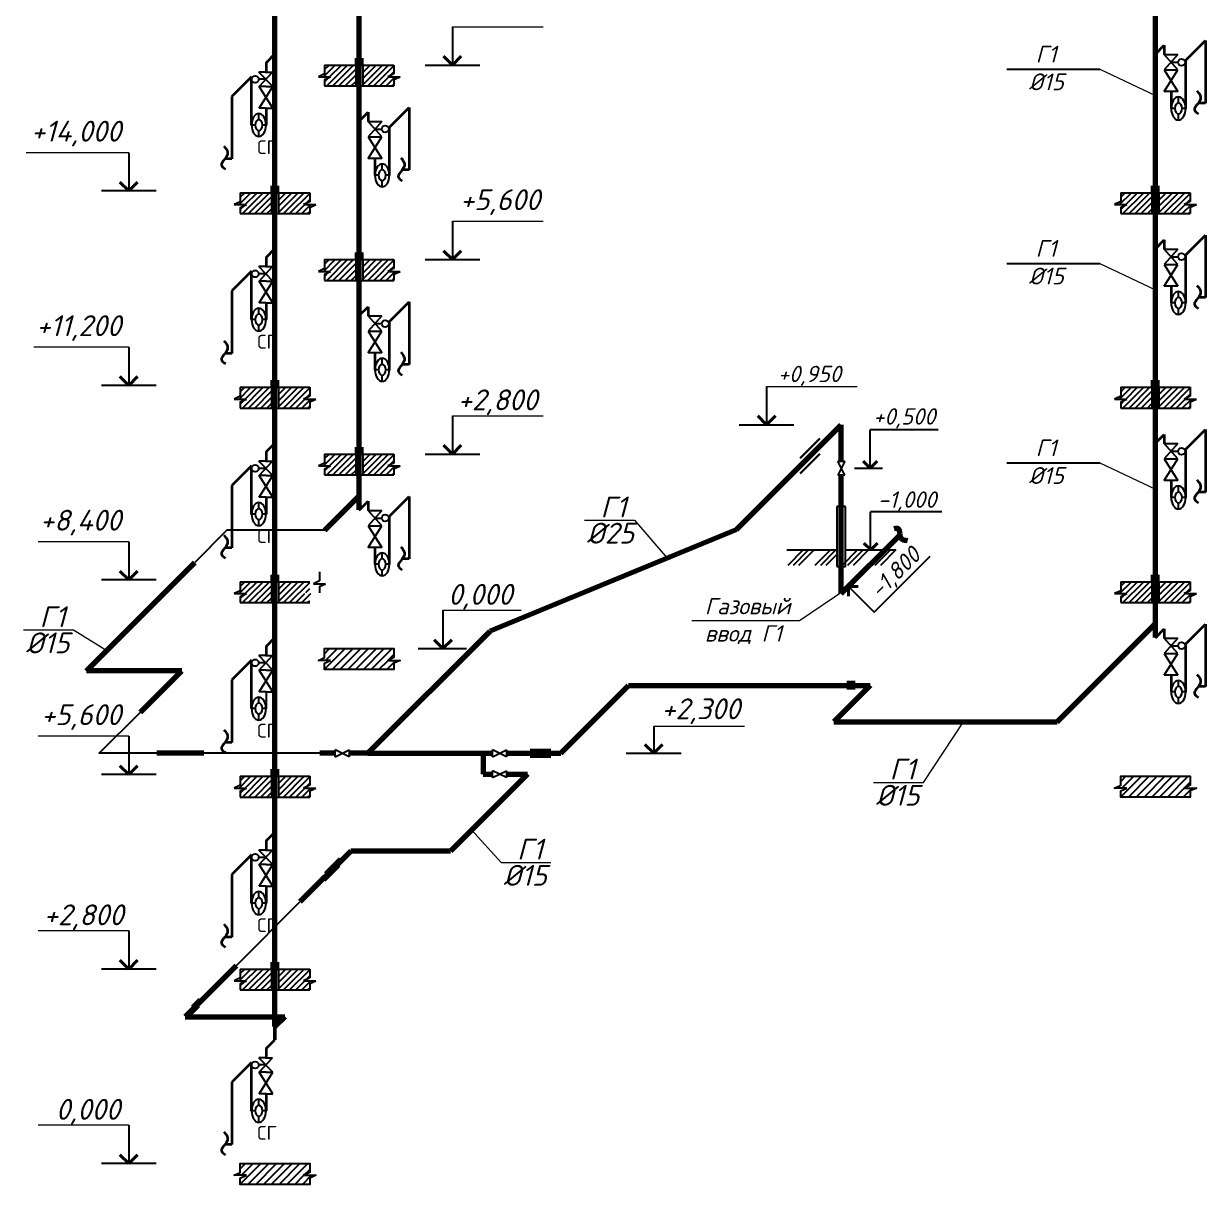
# Model space of a CAD drawing. Header units: millimetres. Extents: x -710977 to 10671, y -929782 to 89628.
# Drawn here: x 574.1 to 744.2, y 4152.2 to 4319.3 of the extents above; entities that cross this region are included whole.
import ezdxf

# ---------------------------------------------------------------- set-up
doc = ezdxf.new("R2010")
doc.units = ezdxf.units.MM
doc.header["$LTSCALE"] = 0.4
doc.layers.add('аксонометрия', color=84, linetype='Continuous')
doc.layers.add('кварталыИнфо', color=7, linetype='Continuous')
doc.layers.add('Надписи', color=7, linetype='Continuous', lineweight=20)
doc.styles.add('Zhenka', font='isocpeur.ttf', dxfattribs={"height": 400})
doc.styles.add('группа', font='isocpeui.ttf')
doc.styles.add('Курсив', font='isocpeui.ttf')
doc.styles.add('текстовый', font='isocpeui.ttf', dxfattribs={"height": 5})
doc.linetypes.add('ГОСТ 2.303 3', pattern='A,0.001,[1,GOST 2.303-68.shx,S=1,R=0,X=0,Y=0],-26', length=26.001)
pattern_1 = [(45, (104.61145, 4075.55436), (-0.44194174, 0.44194174), [])]
pattern_2 = [(45, (104.61145, 4103.55436), (-0.44194174, 0.44194174), [])]
pattern_3 = [(45, (104.61145, 4131.55436), (-0.44194174, 0.44194174), [])]
pattern_4 = [(45, (231.3973, 4103.5602), (-0.44194174, 0.44194174), [])]
pattern_5 = [(45, (231.3973, 4131.5602), (-0.44194174, 0.44194174), [])]
pattern_6 = [(45, (116.745, 4121.9379), (-0.44194174, 0.44194174), [])]
pattern_7 = [(45, (116.745, 4149.9379), (-0.44194174, 0.44194174), [])]

msp = doc.modelspace()

# ---------------------------------------------------------------- hatches: boundary and pattern name
at = {"layer": 'аксонометрия', "lineweight": 25}
h = msp.add_hatch(dxfattribs=at)
h.set_pattern_fill('ANSI31', scale=5, style=0)
h.set_pattern_definition([(45, (116.745, 4177.9379), (-0.44194174, 0.44194174), [])])
h.paths.add_polyline_path([(621.889, 4310.316), (621.889, 4313.316), (617.389, 4313.316), (617.389, 4312.024), (616.502, 4311.616), (618.275, 4311.616), (617.389, 4311.208), (617.389, 4310.316)])
h = msp.add_hatch(dxfattribs=at)
h.set_pattern_fill('ANSI31', scale=5, style=0)
h.set_pattern_definition(pattern_7)
h.paths.add_polyline_path([(628.275, 4311.616), (626.502, 4311.616), (627.389, 4312.024), (627.389, 4313.316), (622.889, 4313.316), (622.889, 4310.316), (627.389, 4310.316), (627.389, 4311.208)])
h = msp.add_hatch(dxfattribs=at)
h.set_pattern_fill('ANSI31', scale=5, style=0)
h.set_pattern_definition([(45, (104.61145, 4159.55436), (-0.44194174, 0.44194174), [])])
h.paths.add_polyline_path([(609.755, 4291.933), (609.755, 4294.933), (605.255, 4294.933), (605.255, 4293.641), (604.368, 4293.233), (606.142, 4293.233), (605.255, 4292.824), (605.255, 4291.933)])
h = msp.add_hatch(dxfattribs=at)
h.set_pattern_fill('ANSI31', scale=5, style=0)
h.set_pattern_definition(pattern_3)
h.paths.add_polyline_path([(610.755, 4291.933), (615.255, 4291.933), (615.255, 4292.824), (616.142, 4293.233), (614.368, 4293.233), (615.255, 4293.641), (615.255, 4294.933), (610.755, 4294.933)])
h = msp.add_hatch(dxfattribs=at)
h.set_pattern_fill('ANSI31', scale=5, style=0)
h.set_pattern_definition([(45, (231.3973, 4159.5602), (-0.44194174, 0.44194174), [])])
h.paths.add_polyline_path([(736.541, 4291.938), (736.541, 4294.938), (732.041, 4294.938), (732.041, 4293.647), (731.154, 4293.238), (732.928, 4293.238), (732.041, 4292.83), (732.041, 4291.938)])
h = msp.add_hatch(dxfattribs=at)
h.set_pattern_fill('ANSI31', scale=5, style=0)
h.set_pattern_definition(pattern_5)
h.paths.add_polyline_path([(742.928, 4293.238), (741.154, 4293.238), (742.041, 4293.647), (742.041, 4294.938), (737.541, 4294.938), (737.541, 4291.938), (742.041, 4291.938), (742.041, 4292.83)])
h = msp.add_hatch(dxfattribs=at)
h.set_pattern_fill('ANSI31', scale=5, style=0)
h.set_pattern_definition(pattern_7)
h.paths.add_polyline_path([(621.889, 4282.316), (621.889, 4285.316), (617.389, 4285.316), (617.389, 4284.024), (616.502, 4283.616), (618.275, 4283.616), (617.389, 4283.208), (617.389, 4282.316)])
h = msp.add_hatch(dxfattribs=at)
h.set_pattern_fill('ANSI31', scale=5, style=0)
h.set_pattern_definition(pattern_6)
h.paths.add_polyline_path([(628.275, 4283.616), (626.502, 4283.616), (627.389, 4284.024), (627.389, 4285.316), (622.889, 4285.316), (622.889, 4282.316), (627.389, 4282.316), (627.389, 4283.208)])
h = msp.add_hatch(dxfattribs=at)
h.set_pattern_fill('ANSI31', scale=5, style=0)
h.set_pattern_definition(pattern_3)
h.paths.add_polyline_path([(609.755, 4263.933), (609.755, 4266.933), (605.255, 4266.933), (605.255, 4265.641), (604.368, 4265.233), (606.142, 4265.233), (605.255, 4264.824), (605.255, 4263.933)])
h = msp.add_hatch(dxfattribs=at)
h.set_pattern_fill('ANSI31', scale=5, style=0)
h.set_pattern_definition(pattern_2)
h.paths.add_polyline_path([(610.755, 4263.933), (615.255, 4263.933), (615.255, 4264.824), (616.142, 4265.233), (614.368, 4265.233), (615.255, 4265.641), (615.255, 4266.933), (610.755, 4266.933)])
h = msp.add_hatch(dxfattribs=at)
h.set_pattern_fill('ANSI31', scale=5, style=0)
h.set_pattern_definition(pattern_5)
h.paths.add_polyline_path([(736.541, 4263.938), (736.541, 4266.938), (732.041, 4266.938), (732.041, 4265.647), (731.154, 4265.238), (732.928, 4265.238), (732.041, 4264.83), (732.041, 4263.938)])
h = msp.add_hatch(dxfattribs=at)
h.set_pattern_fill('ANSI31', scale=5, style=0)
h.set_pattern_definition(pattern_4)
h.paths.add_polyline_path([(742.928, 4265.238), (741.154, 4265.238), (742.041, 4265.647), (742.041, 4266.938), (737.541, 4266.938), (737.541, 4263.938), (742.041, 4263.938), (742.041, 4264.83)])
h = msp.add_hatch(dxfattribs=at)
h.set_pattern_fill('ANSI31', scale=5, style=0)
h.set_pattern_definition(pattern_6)
h.paths.add_polyline_path([(621.889, 4254.316), (621.889, 4257.316), (617.389, 4257.316), (617.389, 4256.024), (616.502, 4255.616), (618.275, 4255.616), (617.389, 4255.208), (617.389, 4254.316)])
h = msp.add_hatch(dxfattribs=at)
h.set_pattern_fill('ANSI31', scale=5, style=0)
h.set_pattern_definition([(45, (116.745, 4093.9379), (-0.44194174, 0.44194174), [])])
h.paths.add_polyline_path([(628.275, 4255.616), (626.502, 4255.616), (627.389, 4256.024), (627.389, 4257.316), (622.889, 4257.316), (622.889, 4254.316), (627.389, 4254.316), (627.389, 4255.208)])
h = msp.add_hatch(dxfattribs=at)
h.set_pattern_fill('ANSI31', scale=5, style=0)
h.set_pattern_definition(pattern_2)
h.paths.add_polyline_path([(609.755, 4235.933), (609.755, 4238.933), (605.255, 4238.933), (605.255, 4237.641), (604.368, 4237.233), (606.142, 4237.233), (605.255, 4236.824), (605.255, 4235.933)])
h = msp.add_hatch(dxfattribs=at)
h.set_pattern_fill('ANSI31', scale=5, style=0)
h.set_pattern_definition(pattern_1)
h.paths.add_polyline_path([(610.755, 4235.933), (615.255, 4235.933), (615.255, 4236.824), (616.142, 4237.233), (614.368, 4237.233), (615.255, 4237.641), (615.255, 4238.933), (610.755, 4238.933)])
h = msp.add_hatch(dxfattribs=at)
h.set_pattern_fill('ANSI31', scale=5, style=0)
h.set_pattern_definition(pattern_4)
h.paths.add_polyline_path([(736.541, 4235.938), (736.541, 4238.938), (732.041, 4238.938), (732.041, 4237.647), (731.154, 4237.238), (732.928, 4237.238), (732.041, 4236.83), (732.041, 4235.938)])
h = msp.add_hatch(dxfattribs=at)
h.set_pattern_fill('ANSI31', scale=5, style=0)
h.set_pattern_definition([(45, (231.3973, 4075.5602), (-0.44194174, 0.44194174), [])])
h.paths.add_polyline_path([(742.928, 4237.238), (741.154, 4237.238), (742.041, 4237.647), (742.041, 4238.938), (737.541, 4238.938), (737.541, 4235.938), (742.041, 4235.938), (742.041, 4236.83)])
h = msp.add_hatch(dxfattribs=at)
h.set_pattern_fill('ANSI31', scale=5, style=0)
h.set_pattern_definition(pattern_1)
h.paths.add_polyline_path([(609.755, 4207.933), (609.755, 4210.933), (605.255, 4210.933), (605.255, 4209.641), (604.368, 4209.233), (606.142, 4209.233), (605.255, 4208.824), (605.255, 4207.933)])
h = msp.add_hatch(dxfattribs=at)
h.set_pattern_fill('ANSI31', scale=5, style=0)
h.set_pattern_definition([(45, (104.61145, 4047.55436), (-0.44194174, 0.44194174), [])])
h.paths.add_polyline_path([(610.755, 4207.933), (615.255, 4207.933), (615.255, 4208.824), (616.142, 4209.233), (614.368, 4209.233), (615.255, 4209.641), (615.255, 4210.933), (610.755, 4210.933)])
h = msp.add_hatch(dxfattribs=at)
h.set_pattern_fill('ANSI31', scale=5, style=0)
h.set_pattern_definition([(45, (104.61145, 4047.8044), (-0.44194174, 0.44194174), [])])
h.paths.add_polyline_path([(609.755, 4180.183), (609.755, 4183.183), (605.255, 4183.183), (605.255, 4181.891), (604.368, 4181.483), (606.142, 4181.483), (605.255, 4181.074), (605.255, 4180.183)])
h = msp.add_hatch(dxfattribs=at)
h.set_pattern_fill('ANSI31', scale=5, style=0)
h.set_pattern_definition([(45, (104.61145, 4019.8044), (-0.44194174, 0.44194174), [])])
h.paths.add_polyline_path([(610.755, 4180.183), (615.255, 4180.183), (615.255, 4181.074), (616.142, 4181.483), (614.368, 4181.483), (615.255, 4181.891), (615.255, 4183.183), (610.755, 4183.183)])
at = {"layer": 'кварталыИнфо', "ltscale": 0.12}
h = msp.add_hatch(dxfattribs=at)
h.set_pattern_fill('ANSI31', color=256, scale=0.25)
h.paths.add_polyline_path([(618.275, 4227.616), (616.502, 4227.616), (617.389, 4228.024), (617.389, 4229.316), (627.389, 4229.316), (627.389, 4228.024), (626.502, 4227.616), (628.275, 4227.616), (627.389, 4227.208), (627.389, 4226.316), (617.389, 4226.316), (617.389, 4227.208)])
h = msp.add_hatch(dxfattribs=at)
h.set_pattern_fill('ANSI31', color=256, scale=0.25)
h.set_pattern_definition([(45, (114.6523, -18.3777), (-0.56126601, 0.56126601), [])])
h.paths.add_polyline_path([(732.928, 4209.238), (731.154, 4209.238), (732.041, 4209.647), (732.041, 4210.938), (742.041, 4210.938), (742.041, 4209.647), (741.154, 4209.238), (742.928, 4209.238), (742.041, 4208.83), (742.041, 4207.938), (732.041, 4207.938), (732.041, 4208.83)])
h = msp.add_hatch(dxfattribs=at)
h.set_pattern_fill('ANSI31', color=256, scale=0.25)
h.set_pattern_definition([(45, (-12.13354, -74.1335), (-0.56126601, 0.56126601), [])])
h.paths.add_polyline_path([(606.142, 4153.483), (604.368, 4153.483), (605.255, 4153.891), (605.255, 4155.183), (615.255, 4155.183), (615.255, 4153.891), (614.368, 4153.483), (616.142, 4153.483), (615.255, 4153.074), (615.255, 4152.183), (605.255, 4152.183), (605.255, 4153.074)])

# ---------------------------------------------------------------- linework, layer by layer
at = {"color": 7, "lineweight": 20}
for p, q in [((635.813, 4318.82), (648.866, 4318.82)), ((589.203, 4300.686), (574.429, 4300.686)), ((635.813, 4290.82), (648.866, 4290.82)), ((589.203, 4272.686), (575.527, 4272.686)), ((681.048, 4267.045), (694.1, 4267.045)), ((635.813, 4262.82), (648.866, 4262.82)), ((654.831, 4247.782), (662.01, 4247.782)), ((662.01, 4247.782), (666.726, 4242.322)), ((589.203, 4244.686), (576.15, 4244.686)), ((685.776, 4233.376), (692.454, 4237.875)), ((634.448, 4234.82), (645.702, 4234.82)), ((574.067, 4231.986), (581.247, 4231.986)), ((581.247, 4231.986), (586.034, 4229.031)), ((670.282, 4233.376), (685.776, 4233.376)), ((703.641, 4210.045), (709.403, 4218.766)), ((589.203, 4216.686), (576.15, 4216.686)), ((664.795, 4218.132), (677.847, 4218.132)), ((696.462, 4210.045), (703.641, 4210.045)), ((638.568, 4203.205), (642.82, 4198.523)), ((642.82, 4198.523), (649.999, 4198.523)), ((589.203, 4188.686), (576.15, 4188.686)), ((589.203, 4160.686), (576.15, 4160.686))]:
    msp.add_line(p, q, dxfattribs=at)
at = {"color": 7, "lineweight": 25}
for p, q in [((635.813, 4318.82), (635.813, 4313.316)), ((631.869, 4313.316), (639.757, 4313.316)), ((589.203, 4300.686), (589.203, 4295.183)), ((593.147, 4295.183), (585.259, 4295.183)), ((635.813, 4290.82), (635.813, 4285.316)), ((631.869, 4285.316), (639.757, 4285.316)), ((589.203, 4272.686), (589.203, 4267.183)), ((593.147, 4267.183), (585.259, 4267.183)), ((681.048, 4267.045), (681.048, 4261.542)), ((635.813, 4262.82), (635.813, 4257.316)), ((677.104, 4261.542), (684.992, 4261.542)), ((705.732, 4260.808), (695.97, 4260.808)), ((695.97, 4255.282), (695.97, 4260.808)), ((631.869, 4257.316), (639.757, 4257.316)), ((693.686, 4255.282), (697.732, 4255.282)), ((706.274, 4248.987), (696.025, 4248.987)), ((696.025, 4243.503), (696.025, 4248.987)), ((589.203, 4244.686), (589.203, 4239.183)), ((696.53, 4234.56), (704.617, 4242.605)), ((593.147, 4239.183), (585.259, 4239.183)), ((692.834, 4238.255), (696.531, 4234.562)), ((634.448, 4234.82), (634.448, 4229.316)), ((630.863, 4229.316), (637.86, 4229.316)), ((589.203, 4216.686), (589.203, 4211.183)), ((664.795, 4218.132), (664.795, 4214.234)), ((660.851, 4214.234), (668.739, 4214.234)), ((593.147, 4211.183), (585.259, 4211.183)), ((589.203, 4188.686), (589.203, 4183.183)), ((593.147, 4183.183), (585.259, 4183.183)), ((589.203, 4160.686), (589.203, 4155.183)), ((593.147, 4155.183), (585.259, 4155.183))]:
    msp.add_line(p, q, dxfattribs=at)
at = {"color": 7, "lineweight": 35}
for p, q in [((737.041, 4314.878), (738.314, 4316.151)), ((738.314, 4316.151), (738.314, 4314.814)), ((741.399, 4314.014), (744.227, 4316.842)), ((744.227, 4316.842), (744.227, 4307.842)), ((608.982, 4313.63), (610.255, 4314.903)), ((608.982, 4313.63), (608.982, 4312.293)), ((741.399, 4307.064), (741.399, 4314.014)), ((606.882, 4311.62), (604.054, 4308.791)), ((606.882, 4304.67), (606.882, 4311.62)), ((604.054, 4308.791), (604.054, 4299.791)), ((739.299, 4309.494), (739.299, 4307.064)), ((608.982, 4307.099), (608.982, 4304.67)), ((626.746, 4304.392), (629.575, 4307.22)), ((629.575, 4307.22), (629.575, 4298.22)), ((744.227, 4307.842), (743.227, 4307.842)), ((622.389, 4305.256), (623.661, 4306.529)), ((623.661, 4306.529), (623.661, 4305.192)), ((626.746, 4297.442), (626.746, 4304.392)), ((604.054, 4299.791), (603.054, 4299.791)), ((624.646, 4299.872), (624.646, 4297.442)), ((629.575, 4298.22), (628.575, 4298.22)), ((737.041, 4286.878), (738.314, 4288.151)), ((738.314, 4288.151), (738.314, 4286.814)), ((741.399, 4286.014), (744.227, 4288.842)), ((744.227, 4288.842), (744.227, 4279.842)), ((608.982, 4285.63), (610.255, 4286.903)), ((608.982, 4285.63), (608.982, 4284.293)), ((741.399, 4279.064), (741.399, 4286.014)), ((606.882, 4283.62), (604.054, 4280.791)), ((606.882, 4276.67), (606.882, 4283.62)), ((739.299, 4281.494), (739.299, 4279.064)), ((604.054, 4280.791), (604.054, 4271.791)), ((744.227, 4279.842), (743.227, 4279.842)), ((608.982, 4279.099), (608.982, 4276.67)), ((622.389, 4277.256), (623.661, 4278.529)), ((623.661, 4278.529), (623.661, 4277.192)), ((626.746, 4276.392), (629.575, 4279.22)), ((629.575, 4279.22), (629.575, 4270.22)), ((626.746, 4269.442), (626.746, 4276.392)), ((604.054, 4271.791), (603.054, 4271.791)), ((624.646, 4271.872), (624.646, 4269.442)), ((629.575, 4270.22), (628.575, 4270.22)), ((741.399, 4258.014), (744.227, 4260.842)), ((744.227, 4260.842), (744.227, 4251.842)), ((737.041, 4258.878), (738.314, 4260.151)), ((738.314, 4260.151), (738.314, 4258.814)), ((608.982, 4257.63), (610.255, 4258.903)), ((608.982, 4257.63), (608.982, 4256.293)), ((741.399, 4251.064), (741.399, 4258.014)), ((606.882, 4255.62), (604.054, 4252.791)), ((606.882, 4248.67), (606.882, 4255.62)), ((604.054, 4252.791), (604.054, 4243.791)), ((739.299, 4253.494), (739.299, 4251.064)), ((608.982, 4251.099), (608.982, 4248.67)), ((626.746, 4248.392), (629.575, 4251.22)), ((629.575, 4251.22), (629.575, 4242.22)), ((744.227, 4251.842), (743.227, 4251.842)), ((622.389, 4249.256), (623.661, 4250.529)), ((623.661, 4250.529), (623.661, 4249.192)), ((626.746, 4241.442), (626.746, 4248.392)), ((604.054, 4243.791), (603.054, 4243.791)), ((624.646, 4243.872), (624.646, 4241.442)), ((629.575, 4242.22), (628.575, 4242.22)), ((737.041, 4230.878), (738.314, 4232.151)), ((738.314, 4232.151), (738.314, 4230.814)), ((741.399, 4230.014), (744.227, 4232.842)), ((744.227, 4232.842), (744.227, 4223.842)), ((608.982, 4229.63), (610.255, 4230.903)), ((608.982, 4229.63), (608.982, 4228.293)), ((741.399, 4223.064), (741.399, 4230.014)), ((606.882, 4227.62), (604.054, 4224.791)), ((606.882, 4220.67), (606.882, 4227.62)), ((739.299, 4225.494), (739.299, 4223.064)), ((604.054, 4224.791), (604.054, 4215.791)), ((744.227, 4223.842), (743.227, 4223.842)), ((604.054, 4215.791), (603.054, 4215.791)), ((608.982, 4201.63), (610.255, 4202.903)), ((608.982, 4201.63), (608.982, 4200.293)), ((606.882, 4199.62), (604.054, 4196.791)), ((606.882, 4192.67), (606.882, 4199.62)), ((604.054, 4196.791), (604.054, 4187.791)), ((608.982, 4195.099), (608.982, 4192.67)), ((604.054, 4187.791), (603.054, 4187.791)), ((608.982, 4171.738), (610.255, 4173.01)), ((608.982, 4171.738), (608.982, 4170.4)), ((606.882, 4169.728), (604.054, 4166.899)), ((606.882, 4162.778), (606.882, 4169.728)), ((604.054, 4166.899), (604.054, 4157.899)), ((608.982, 4165.206), (608.982, 4162.778)), ((604.054, 4157.899), (603.054, 4157.899))]:
    msp.add_line(p, q, dxfattribs=at)
at = {"lineweight": 25}
for p, q in [((715.633, 4312.703), (729.021, 4312.703)), ((715.633, 4312.703), (729.021, 4312.703)), ((715.633, 4284.742), (729.021, 4284.742)), ((715.633, 4284.742), (729.021, 4284.742)), ((715.633, 4256.027), (729.021, 4256.027)), ((715.633, 4256.027), (729.021, 4256.027))]:
    msp.add_line(p, q, dxfattribs=at)
at = {"lineweight": 30}
for p, q in [((685.876, 4256.728), (688.708, 4259.56)), ((688.708, 4257.339), (685.876, 4254.507)), ((692.58, 4224.546), (693.82, 4224.546)), ((693.82, 4223.546), (692.58, 4223.546)), ((646.985, 4214.741), (649.985, 4214.741)), ((649.985, 4213.741), (646.985, 4213.741)), ((619.572, 4199.141), (617.451, 4197.02)), ((619.572, 4198.006), (617.451, 4195.885)), ((599.344, 4178.913), (598.283, 4177.853)), ((599.344, 4177.778), (598.283, 4176.718))]:
    msp.add_line(p, q, dxfattribs=at)
at = {"ltscale": 100}
for p, q in [((692.428, 4249.785), (691.172, 4249.785)), ((691.172, 4249.785), (691.172, 4241.147)), ((692.428, 4241.147), (692.428, 4249.785)), ((691.172, 4241.147), (692.428, 4241.147))]:
    msp.add_line(p, q, dxfattribs=at)
for p, q in [((683.947, 4243.503), (691.172, 4243.503)), ((686.303, 4243.503), (684.082, 4241.282)), ((687.088, 4243.503), (684.867, 4241.282)), ((687.874, 4243.503), (685.653, 4241.282)), ((690.229, 4243.503), (688.008, 4241.282)), ((691.015, 4243.503), (688.794, 4241.282)), ((691.172, 4242.875), (689.579, 4241.282)), ((694.156, 4243.503), (691.935, 4241.282)), ((692.428, 4243.503), (699.653, 4243.503)), ((694.941, 4243.503), (692.72, 4241.282)), ((695.726, 4243.503), (693.505, 4241.282)), ((698.082, 4243.503), (695.861, 4241.282)), ((698.867, 4243.503), (696.646, 4241.282)), ((699.653, 4243.503), (697.432, 4241.282))]:
    msp.add_line(p, q)
at = {"color": 7, "lineweight": 50}
msp.add_line((610.255, 4173.01), (610.255, 4174.903), dxfattribs=at)
at = {"color": 7, "lineweight": 35}
for points in [[(743.022, 4309.593), (743.548, 4308.718), (743.16, 4307.752), (742.661, 4306.868), (743.239, 4306.29)], [(602.915, 4301.632), (603.442, 4300.757), (603.054, 4299.791), (602.554, 4298.907), (603.133, 4298.329)], [(628.369, 4299.971), (628.896, 4299.096), (628.508, 4298.13), (628.008, 4297.246), (628.587, 4296.667)], [(743.022, 4281.593), (743.548, 4280.718), (743.16, 4279.752), (742.661, 4278.868), (743.239, 4278.29)], [(602.915, 4273.632), (603.442, 4272.757), (603.054, 4271.791), (602.554, 4270.907), (603.133, 4270.329)], [(628.369, 4271.971), (628.896, 4271.096), (628.508, 4270.13), (628.008, 4269.246), (628.587, 4268.667)], [(743.022, 4253.593), (743.548, 4252.718), (743.16, 4251.752), (742.661, 4250.868), (743.239, 4250.29)], [(602.915, 4245.632), (603.442, 4244.757), (603.054, 4243.791), (602.554, 4242.907), (603.133, 4242.329)], [(628.369, 4243.971), (628.896, 4243.096), (628.508, 4242.13), (628.008, 4241.246), (628.587, 4240.667)], [(743.022, 4225.593), (743.548, 4224.718), (743.16, 4223.752), (742.661, 4222.868), (743.239, 4222.29)], [(602.915, 4217.632), (603.442, 4216.757), (603.054, 4215.791), (602.554, 4214.907), (603.133, 4214.329)], [(602.915, 4189.632), (603.442, 4188.757), (603.054, 4187.791), (602.554, 4186.907), (603.133, 4186.329)], [(602.915, 4159.74), (603.442, 4158.865), (603.054, 4157.899), (602.554, 4157.015), (603.133, 4156.436)]]:
    msp.add_spline(points, degree=3, dxfattribs=at)
at = {"layer": 'аксонометрия', "color": 7, "lineweight": 70}
for p, q in [((622.389, 4249.286), (622.389, 4473.286)), ((737.041, 4230.908), (737.041, 4454.908)), ((610.255, 4174.903), (610.255, 4398.903))]:
    msp.add_line(p, q, dxfattribs=at)
at = {"layer": 'аксонометрия', "color": 7, "lineweight": 25}
for p, q in [((621.889, 4313.316), (621.889, 4314.316)), ((622.889, 4313.316), (622.889, 4314.316)), ((739.299, 4313.714), (740.299, 4313.714)), ((608.904, 4312.293), (607.921, 4312.293)), ((609.965, 4310.221), (607.921, 4312.293)), ((608, 4310.221), (609.887, 4312.293)), ((608.904, 4312.293), (609.887, 4312.293)), ((617.389, 4312.024), (616.502, 4311.616)), ((617.389, 4313.316), (627.389, 4313.316)), ((617.389, 4313.316), (617.389, 4312.024)), ((621.889, 4313.316), (621.889, 4310.316)), ((622.889, 4313.316), (622.889, 4310.316)), ((627.389, 4312.024), (626.502, 4311.616)), ((627.389, 4313.316), (627.389, 4312.024)), ((608.943, 4311.257), (607.904, 4311.257)), ((608.982, 4310.221), (608, 4310.221)), ((609.965, 4307.099), (608, 4310.221)), ((608, 4307.099), (609.965, 4310.221)), ((608.982, 4310.221), (609.965, 4310.221)), ((616.502, 4311.616), (618.275, 4311.616)), ((617.389, 4311.208), (618.275, 4311.616)), ((617.389, 4311.208), (617.389, 4310.316)), ((617.389, 4310.316), (627.389, 4310.316)), ((622.389, 4310.316), (622.389, 4305.316)), ((626.502, 4311.616), (628.275, 4311.616)), ((627.389, 4311.208), (628.275, 4311.616)), ((627.389, 4311.208), (627.389, 4310.316)), ((740.349, 4307.85), (740.349, 4308.717)), ((608.982, 4307.099), (608, 4307.099)), ((608.982, 4307.099), (609.965, 4307.099)), ((739.828, 4307.064), (739.299, 4307.064)), ((741.399, 4307.064), (740.87, 4307.064)), ((607.932, 4305.455), (607.932, 4306.322)), ((740.349, 4305.411), (740.349, 4306.278)), ((607.411, 4304.67), (606.882, 4304.67)), ((607.932, 4303.017), (607.932, 4303.884)), ((608.982, 4304.67), (608.454, 4304.67)), ((624.646, 4304.092), (625.646, 4304.092)), ((625.696, 4298.227), (625.696, 4299.094)), ((625.175, 4297.442), (624.646, 4297.442)), ((625.696, 4295.789), (625.696, 4296.656)), ((626.746, 4297.442), (626.218, 4297.442)), ((605.255, 4294.933), (615.255, 4294.933)), ((605.255, 4294.933), (605.255, 4293.641)), ((609.755, 4294.933), (609.755, 4295.933)), ((609.755, 4294.933), (609.755, 4291.933)), ((610.755, 4294.933), (610.755, 4295.933)), ((610.755, 4294.933), (610.755, 4291.933)), ((615.255, 4294.933), (615.255, 4293.641)), ((732.041, 4294.938), (742.041, 4294.938)), ((732.041, 4294.938), (732.041, 4293.647)), ((736.541, 4294.938), (736.541, 4295.938)), ((736.541, 4294.938), (736.541, 4291.938)), ((737.541, 4294.938), (737.541, 4295.938)), ((737.541, 4294.938), (737.541, 4291.938)), ((742.041, 4294.938), (742.041, 4293.647)), ((605.255, 4293.641), (604.368, 4293.233)), ((604.368, 4293.233), (606.142, 4293.233)), ((605.255, 4292.824), (606.142, 4293.233)), ((615.255, 4293.641), (614.368, 4293.233)), ((614.368, 4293.233), (616.142, 4293.233)), ((615.255, 4292.824), (616.142, 4293.233)), ((732.041, 4293.647), (731.154, 4293.238)), ((731.154, 4293.238), (732.928, 4293.238)), ((732.041, 4292.83), (732.928, 4293.238)), ((742.041, 4293.647), (741.154, 4293.238)), ((741.154, 4293.238), (742.928, 4293.238)), ((742.041, 4292.83), (742.928, 4293.238)), ((605.255, 4292.824), (605.255, 4291.933)), ((605.255, 4291.933), (615.255, 4291.933)), ((615.255, 4292.824), (615.255, 4291.933)), ((732.041, 4292.83), (732.041, 4291.938)), ((732.041, 4291.938), (742.041, 4291.938)), ((737.041, 4291.938), (737.041, 4286.938)), ((742.041, 4292.83), (742.041, 4291.938)), ((617.389, 4285.316), (627.389, 4285.316)), ((617.389, 4285.316), (617.389, 4284.024)), ((621.889, 4285.316), (621.889, 4286.316)), ((621.889, 4285.316), (621.889, 4282.316)), ((622.889, 4285.316), (622.889, 4286.316)), ((622.889, 4285.316), (622.889, 4282.316)), ((627.389, 4285.316), (627.389, 4284.024)), ((739.299, 4285.714), (740.299, 4285.714)), ((608.943, 4283.257), (607.904, 4283.257)), ((608.904, 4284.293), (607.921, 4284.293)), ((609.965, 4282.221), (607.921, 4284.293)), ((608, 4282.221), (609.887, 4284.293)), ((608.904, 4284.293), (609.887, 4284.293)), ((617.389, 4284.024), (616.502, 4283.616)), ((616.502, 4283.616), (618.275, 4283.616)), ((617.389, 4283.208), (618.275, 4283.616)), ((617.389, 4283.208), (617.389, 4282.316)), ((627.389, 4284.024), (626.502, 4283.616)), ((626.502, 4283.616), (628.275, 4283.616)), ((627.389, 4283.208), (628.275, 4283.616)), ((627.389, 4283.208), (627.389, 4282.316)), ((608.982, 4282.221), (608, 4282.221)), ((609.965, 4279.099), (608, 4282.221)), ((608, 4279.099), (609.965, 4282.221)), ((608.982, 4282.221), (609.965, 4282.221)), ((617.389, 4282.316), (627.389, 4282.316)), ((740.349, 4279.85), (740.349, 4280.717)), ((607.932, 4277.455), (607.932, 4278.322)), ((608.982, 4279.099), (608, 4279.099)), ((608.982, 4279.099), (609.965, 4279.099)), ((739.828, 4279.064), (739.299, 4279.064)), ((740.349, 4277.411), (740.349, 4278.278)), ((741.399, 4279.064), (740.87, 4279.064)), ((607.411, 4276.67), (606.882, 4276.67)), ((608.982, 4276.67), (608.454, 4276.67)), ((607.932, 4275.017), (607.932, 4275.884)), ((624.646, 4276.092), (625.646, 4276.092)), ((625.696, 4270.227), (625.696, 4271.094)), ((625.175, 4269.442), (624.646, 4269.442)), ((626.746, 4269.442), (626.218, 4269.442)), ((609.755, 4266.933), (609.755, 4267.933)), ((610.755, 4266.933), (610.755, 4267.933)), ((625.696, 4267.789), (625.696, 4268.656)), ((736.541, 4266.938), (736.541, 4267.938)), ((737.541, 4266.938), (737.541, 4267.938)), ((605.255, 4266.933), (615.255, 4266.933)), ((605.255, 4266.933), (605.255, 4265.641)), ((609.755, 4266.933), (609.755, 4263.933)), ((610.755, 4266.933), (610.755, 4263.933)), ((615.255, 4266.933), (615.255, 4265.641)), ((732.041, 4266.938), (742.041, 4266.938)), ((732.041, 4266.938), (732.041, 4265.647)), ((736.541, 4266.938), (736.541, 4263.938)), ((737.541, 4266.938), (737.541, 4263.938)), ((742.041, 4266.938), (742.041, 4265.647)), ((605.255, 4265.641), (604.368, 4265.233)), ((604.368, 4265.233), (606.142, 4265.233)), ((605.255, 4264.824), (606.142, 4265.233)), ((605.255, 4264.824), (605.255, 4263.933)), ((615.255, 4265.641), (614.368, 4265.233)), ((614.368, 4265.233), (616.142, 4265.233)), ((615.255, 4264.824), (616.142, 4265.233)), ((615.255, 4264.824), (615.255, 4263.933)), ((732.041, 4265.647), (731.154, 4265.238)), ((731.154, 4265.238), (732.928, 4265.238)), ((732.041, 4264.83), (732.928, 4265.238)), ((732.041, 4264.83), (732.041, 4263.938)), ((742.041, 4265.647), (741.154, 4265.238)), ((741.154, 4265.238), (742.928, 4265.238)), ((742.041, 4264.83), (742.928, 4265.238)), ((742.041, 4264.83), (742.041, 4263.938)), ((605.255, 4263.933), (615.255, 4263.933)), ((732.041, 4263.938), (742.041, 4263.938)), ((621.889, 4257.316), (621.889, 4258.316)), ((622.889, 4257.316), (622.889, 4258.316)), ((739.299, 4257.714), (740.299, 4257.714)), ((608.904, 4256.293), (607.921, 4256.293)), ((609.965, 4254.221), (607.921, 4256.293)), ((608, 4254.221), (609.887, 4256.293)), ((608.904, 4256.293), (609.887, 4256.293)), ((617.389, 4256.024), (616.502, 4255.616)), ((617.389, 4257.316), (627.389, 4257.316)), ((617.389, 4257.316), (617.389, 4256.024)), ((621.889, 4257.316), (621.889, 4254.316)), ((622.889, 4257.316), (622.889, 4254.316)), ((627.389, 4256.024), (626.502, 4255.616)), ((627.389, 4257.316), (627.389, 4256.024)), ((692.3, 4254.282), (691.3, 4256.282)), ((691.3, 4256.282), (692.3, 4256.282)), ((692.3, 4256.282), (691.3, 4254.282)), ((608.943, 4255.257), (607.904, 4255.257)), ((608.982, 4254.221), (608, 4254.221)), ((609.965, 4251.099), (608, 4254.221)), ((608, 4251.099), (609.965, 4254.221)), ((608.982, 4254.221), (609.965, 4254.221)), ((616.502, 4255.616), (618.275, 4255.616)), ((617.389, 4255.208), (618.275, 4255.616)), ((617.389, 4255.208), (617.389, 4254.316)), ((626.502, 4255.616), (628.275, 4255.616)), ((627.389, 4255.208), (628.275, 4255.616)), ((627.389, 4255.208), (627.389, 4254.316)), ((692.3, 4254.282), (691.3, 4254.282)), ((740.349, 4251.85), (740.349, 4252.717)), ((608.982, 4251.099), (608, 4251.099)), ((608.982, 4251.099), (609.965, 4251.099)), ((739.828, 4251.064), (739.299, 4251.064)), ((741.399, 4251.064), (740.87, 4251.064)), ((607.932, 4249.455), (607.932, 4250.322)), ((740.349, 4249.411), (740.349, 4250.278)), ((607.411, 4248.67), (606.882, 4248.67)), ((607.932, 4247.017), (607.932, 4247.884)), ((608.982, 4248.67), (608.454, 4248.67)), ((624.646, 4248.092), (625.646, 4248.092)), ((625.696, 4242.227), (625.696, 4243.094)), ((625.175, 4241.442), (624.646, 4241.442)), ((625.696, 4239.789), (625.696, 4240.656)), ((626.746, 4241.442), (626.218, 4241.442)), ((605.255, 4238.933), (615.255, 4238.933)), ((605.255, 4238.933), (605.255, 4237.641)), ((609.755, 4238.933), (609.755, 4239.933)), ((609.755, 4238.933), (609.755, 4235.933)), ((610.755, 4238.933), (610.755, 4239.933)), ((610.755, 4238.933), (610.755, 4235.933)), ((616.669, 4239.055), (615.783, 4238.647)), ((616.669, 4240.347), (616.669, 4239.055)), ((732.041, 4238.938), (742.041, 4238.938)), ((732.041, 4238.938), (732.041, 4237.647)), ((736.541, 4238.938), (736.541, 4239.938)), ((736.541, 4238.938), (736.541, 4235.938)), ((737.541, 4238.938), (737.541, 4239.938)), ((737.541, 4238.938), (737.541, 4235.938)), ((742.041, 4238.938), (742.041, 4237.647)), ((605.255, 4237.641), (604.368, 4237.233)), ((604.368, 4237.233), (606.142, 4237.233)), ((605.255, 4236.824), (606.142, 4237.233)), ((615.783, 4238.647), (617.556, 4238.647)), ((616.669, 4238.239), (617.556, 4238.647)), ((616.669, 4238.239), (616.669, 4237.347)), ((732.041, 4237.647), (731.154, 4237.238)), ((731.154, 4237.238), (732.928, 4237.238)), ((732.041, 4236.83), (732.928, 4237.238)), ((742.041, 4237.647), (741.154, 4237.238)), ((741.154, 4237.238), (742.928, 4237.238)), ((742.041, 4236.83), (742.928, 4237.238)), ((605.255, 4236.824), (605.255, 4235.933)), ((605.255, 4235.933), (615.255, 4235.933)), ((732.041, 4236.83), (732.041, 4235.938)), ((742.041, 4236.83), (742.041, 4235.938)), ((739.299, 4229.714), (740.299, 4229.714)), ((608.943, 4227.257), (607.904, 4227.257)), ((608.904, 4228.293), (607.921, 4228.293)), ((609.965, 4226.221), (607.921, 4228.293)), ((608, 4226.221), (609.887, 4228.293)), ((608.904, 4228.293), (609.887, 4228.293)), ((608.982, 4226.221), (608, 4226.221)), ((609.965, 4223.099), (608, 4226.221)), ((608, 4223.099), (609.965, 4226.221)), ((608.982, 4226.221), (609.965, 4226.221)), ((740.349, 4223.85), (740.349, 4224.717)), ((607.932, 4221.455), (607.932, 4222.322)), ((608.982, 4223.099), (608, 4223.099)), ((608.982, 4223.099), (608.982, 4220.67)), ((608.982, 4223.099), (609.965, 4223.099)), ((739.828, 4223.064), (739.299, 4223.064)), ((740.349, 4221.411), (740.349, 4222.278)), ((741.399, 4223.064), (740.87, 4223.064)), ((607.411, 4220.67), (606.882, 4220.67)), ((608.982, 4220.67), (608.454, 4220.67)), ((607.932, 4219.017), (607.932, 4219.884)), ((618.946, 4213.734), (618.946, 4214.734)), ((618.946, 4213.734), (620.946, 4214.734)), ((620.946, 4213.734), (618.946, 4214.734)), ((620.946, 4214.734), (620.946, 4213.734)), ((641.579, 4213.734), (641.579, 4214.734)), ((641.579, 4213.734), (643.579, 4214.734)), ((643.579, 4213.734), (641.579, 4214.734)), ((643.579, 4214.734), (643.579, 4213.734)), ((609.755, 4210.933), (609.755, 4211.933)), ((610.755, 4210.933), (610.755, 4211.933)), ((641.579, 4210.734), (641.579, 4211.734)), ((641.579, 4210.734), (643.579, 4211.734)), ((643.579, 4210.734), (641.579, 4211.734)), ((643.579, 4211.734), (643.579, 4210.734)), ((605.255, 4210.933), (615.255, 4210.933)), ((605.255, 4210.933), (605.255, 4209.641)), ((609.755, 4210.933), (609.755, 4207.933)), ((610.755, 4210.933), (610.755, 4207.933)), ((615.255, 4210.933), (615.255, 4209.641)), ((605.255, 4209.641), (604.368, 4209.233)), ((604.368, 4209.233), (606.142, 4209.233)), ((605.255, 4208.824), (606.142, 4209.233)), ((605.255, 4208.824), (605.255, 4207.933)), ((615.255, 4209.641), (614.368, 4209.233)), ((614.368, 4209.233), (616.142, 4209.233)), ((615.255, 4208.824), (616.142, 4209.233)), ((615.255, 4208.824), (615.255, 4207.933)), ((605.255, 4207.933), (615.255, 4207.933)), ((608.904, 4200.293), (607.921, 4200.293)), ((609.965, 4198.221), (607.921, 4200.293)), ((608, 4198.221), (609.887, 4200.293)), ((608.904, 4200.293), (609.887, 4200.293)), ((608.943, 4199.257), (607.904, 4199.257)), ((608.982, 4198.221), (608, 4198.221)), ((609.965, 4195.099), (608, 4198.221)), ((608, 4195.099), (609.965, 4198.221)), ((608.982, 4198.221), (609.965, 4198.221)), ((608.982, 4195.099), (608, 4195.099)), ((608.982, 4195.099), (609.965, 4195.099)), ((607.932, 4193.455), (607.932, 4194.322)), ((607.411, 4192.67), (606.882, 4192.67)), ((607.932, 4191.017), (607.932, 4191.884)), ((608.982, 4192.67), (608.454, 4192.67)), ((605.255, 4183.183), (615.255, 4183.183)), ((605.255, 4183.183), (605.255, 4181.891)), ((609.755, 4183.183), (609.755, 4184.183)), ((609.755, 4183.183), (609.755, 4180.183)), ((610.755, 4183.183), (610.755, 4184.183)), ((610.755, 4183.183), (610.755, 4180.183)), ((615.255, 4183.183), (615.255, 4181.891)), ((605.255, 4181.891), (604.368, 4181.483)), ((604.368, 4181.483), (606.142, 4181.483)), ((605.255, 4181.074), (606.142, 4181.483)), ((605.255, 4181.074), (605.255, 4180.183)), ((615.255, 4181.891), (614.368, 4181.483)), ((614.368, 4181.483), (616.142, 4181.483)), ((615.255, 4181.074), (616.142, 4181.483)), ((615.255, 4181.074), (615.255, 4180.183)), ((605.255, 4180.183), (615.255, 4180.183)), ((608.943, 4169.365), (607.904, 4169.365)), ((608.904, 4170.4), (607.921, 4170.4)), ((609.965, 4168.329), (607.921, 4170.4)), ((608, 4168.329), (609.887, 4170.4)), ((608.904, 4170.4), (609.887, 4170.4)), ((608.982, 4168.329), (608, 4168.329)), ((609.965, 4165.206), (608, 4168.329)), ((608, 4165.206), (609.965, 4168.329)), ((608.982, 4168.329), (609.965, 4168.329)), ((607.932, 4163.563), (607.932, 4164.43)), ((608.982, 4165.206), (608, 4165.206)), ((608.982, 4165.206), (609.965, 4165.206)), ((607.411, 4162.778), (606.882, 4162.778)), ((608.982, 4162.778), (608.454, 4162.778)), ((607.932, 4161.125), (607.932, 4161.992))]:
    msp.add_line(p, q, dxfattribs=at)
at = {"layer": 'аксонометрия', "color": 7, "lineweight": 20}
for p, q in [((729.021, 4312.703), (737.041, 4308.919)), ((729.021, 4284.742), (737.041, 4280.958)), ((729.021, 4256.027), (737.041, 4252.243))]:
    msp.add_line(p, q, dxfattribs=at)
at = {"layer": 'аксонометрия'}
for p, q in [((617.389, 4254.316), (627.389, 4254.316)), ((732.041, 4235.938), (742.041, 4235.938))]:
    msp.add_line(p, q, dxfattribs=at)
at = {"layer": 'аксонометрия', "color": 7, "lineweight": 60}
for p, q in [((622.389, 4251.286), (622.389, 4253.42)), ((622.389, 4251.286), (622.389, 4249.286)), ((737.041, 4232.908), (737.041, 4235.043)), ((737.041, 4232.908), (737.041, 4230.908))]:
    msp.add_line(p, q, dxfattribs=at)
at = {"layer": 'аксонометрия', "color": 7, "lineweight": 25}
for points in [[(618.275, 4227.616), (616.502, 4227.616), (617.389, 4228.024), (617.389, 4229.316), (627.389, 4229.316), (627.389, 4228.024), (626.502, 4227.616), (628.275, 4227.616), (627.389, 4227.208), (627.389, 4226.316), (617.389, 4226.316), (617.389, 4227.208)], [(732.928, 4209.238), (731.154, 4209.238), (732.041, 4209.647), (732.041, 4210.938), (742.041, 4210.938), (742.041, 4209.647), (741.154, 4209.238), (742.928, 4209.238), (742.041, 4208.83), (742.041, 4207.938), (732.041, 4207.938), (732.041, 4208.83)], [(606.142, 4153.483), (604.368, 4153.483), (605.255, 4153.891), (605.255, 4155.183), (615.255, 4155.183), (615.255, 4153.891), (614.368, 4153.483), (616.142, 4153.483), (615.255, 4153.074), (615.255, 4152.183), (605.255, 4152.183), (605.255, 4153.074)]]:
    msp.add_lwpolyline(points, close=True, dxfattribs=at)
for centre in [(740.799, 4313.714), (607.404, 4311.257), (626.146, 4304.092), (740.799, 4285.714), (607.404, 4283.257), (626.146, 4276.092), (740.799, 4257.714), (607.404, 4255.257), (626.146, 4248.092), (740.799, 4229.714), (607.404, 4227.257), (607.404, 4199.257), (607.404, 4169.365)]:
    msp.add_circle(centre, 0.5, dxfattribs=at)
at = {"layer": 'аксонометрия', "color": 7, "lineweight": 25, "extrusion": (0, 0, -1)}
for centre, major_axis, ratio in [((740.349, 4307.064), (0, -1.653), 0.6353435), ((740.349, 4307.064), (0, -0.786), 0.6634455), ((607.932, 4304.67), (0, -1.653), 0.6353435), ((607.932, 4304.67), (0, -0.786), 0.6634455), ((625.696, 4297.442), (0, -1.653), 0.6353435), ((625.696, 4297.442), (0, -0.786), 0.6634455), ((740.349, 4279.064), (0, -1.653), 0.6353435), ((740.349, 4279.064), (0, -0.786), 0.6634455), ((607.932, 4276.67), (0, -1.653), 0.6353435), ((607.932, 4276.67), (0, -0.786), 0.6634455), ((625.696, 4269.442), (0, -1.653), 0.6353435), ((625.696, 4269.442), (0, -0.786), 0.6634455), ((740.349, 4251.064), (0, -1.653), 0.6353435), ((740.349, 4251.064), (0, -0.786), 0.6634455), ((607.932, 4248.67), (0, -1.653), 0.6353435), ((607.932, 4248.67), (0, -0.786), 0.6634455), ((625.696, 4241.442), (0, -1.653), 0.6353435), ((625.696, 4241.442), (0, -0.786), 0.6634455), ((740.349, 4223.064), (0, -1.653), 0.6353435), ((740.349, 4223.064), (0, -0.786), 0.6634455), ((607.932, 4220.67), (0, -1.653), 0.6353435), ((607.932, 4220.67), (0, -0.786), 0.6634455), ((607.932, 4192.67), (0, -1.653), 0.6353435), ((607.932, 4192.67), (0, -0.786), 0.6634455), ((607.932, 4162.778), (0, -1.653), 0.6353435), ((607.932, 4162.778), (0, -0.786), 0.6634455)]:
    msp.add_ellipse(centre, major_axis=major_axis, ratio=ratio, dxfattribs=at)
at = {"layer": 'кварталыИнфо', "ltscale": 0.12}
for p, q in [((738.314, 4314.814), (740.284, 4314.814)), ((740.284, 4312.614), (738.314, 4314.814)), ((740.284, 4314.814), (738.314, 4312.614)), ((738.314, 4312.614), (740.284, 4312.614)), ((738.314, 4309.494), (740.284, 4312.614)), ((738.314, 4312.614), (740.284, 4309.494)), ((740.284, 4309.494), (738.314, 4309.494)), ((623.661, 4305.192), (625.631, 4305.192)), ((625.631, 4302.992), (623.661, 4305.192)), ((625.631, 4305.192), (623.661, 4302.992)), ((623.661, 4302.992), (625.631, 4302.992)), ((623.661, 4299.872), (625.631, 4302.992)), ((623.661, 4302.992), (625.631, 4299.872)), ((625.631, 4299.872), (623.661, 4299.872)), ((738.314, 4286.814), (740.284, 4286.814)), ((740.284, 4284.614), (738.314, 4286.814)), ((740.284, 4286.814), (738.314, 4284.614)), ((738.314, 4284.614), (740.284, 4284.614)), ((738.314, 4281.494), (740.284, 4284.614)), ((738.314, 4284.614), (740.284, 4281.494)), ((740.284, 4281.494), (738.314, 4281.494)), ((623.661, 4277.192), (625.631, 4277.192)), ((625.631, 4274.992), (623.661, 4277.192)), ((625.631, 4277.192), (623.661, 4274.992)), ((623.661, 4274.992), (625.631, 4274.992)), ((623.661, 4271.872), (625.631, 4274.992)), ((623.661, 4274.992), (625.631, 4271.872)), ((625.631, 4271.872), (623.661, 4271.872)), ((738.314, 4258.814), (740.284, 4258.814)), ((740.284, 4256.614), (738.314, 4258.814)), ((740.284, 4258.814), (738.314, 4256.614)), ((738.314, 4256.614), (740.284, 4256.614)), ((738.314, 4253.494), (740.284, 4256.614)), ((738.314, 4256.614), (740.284, 4253.494)), ((740.284, 4253.494), (738.314, 4253.494)), ((623.661, 4249.192), (625.631, 4249.192)), ((625.631, 4246.992), (623.661, 4249.192)), ((625.631, 4249.192), (623.661, 4246.992)), ((623.661, 4246.992), (625.631, 4246.992)), ((623.661, 4243.872), (625.631, 4246.992)), ((623.661, 4246.992), (625.631, 4243.872)), ((625.631, 4243.872), (623.661, 4243.872)), ((738.314, 4230.814), (740.284, 4230.814)), ((740.284, 4228.614), (738.314, 4230.814)), ((740.284, 4230.814), (738.314, 4228.614)), ((738.314, 4228.614), (740.284, 4228.614)), ((738.314, 4225.494), (740.284, 4228.614)), ((738.314, 4228.614), (740.284, 4225.494)), ((740.284, 4225.494), (738.314, 4225.494))]:
    msp.add_line(p, q, dxfattribs=at)
at = {"layer": 'кварталыИнфо', "linetype": 'ГОСТ 2.303 3', "ltscale": 0.12}
for p, q in [((603.339, 4246.336), (598.715, 4241.713)), ((617.439, 4246.336), (603.339, 4246.336)), ((616.74, 4214.234), (600.005, 4214.234)), ((604.65, 4183.657), (613.841, 4192.849))]:
    msp.add_line(p, q, dxfattribs=at)
msp.add_lwpolyline([(593.259, 4214.234), (584.946, 4214.234), (590.886, 4220.173)], dxfattribs=at)
at = {"layer": 'Надписи', "color": 7, "linetype": 'ByBlock', "lineweight": 40, "ltscale": 0.2}
for p, q in [((635.813, 4313.316), (634.54, 4314.589)), ((635.813, 4313.316), (637.086, 4314.589)), ((589.203, 4295.183), (587.93, 4296.455)), ((589.203, 4295.183), (590.475, 4296.455)), ((635.813, 4285.316), (634.54, 4286.589)), ((635.813, 4285.316), (637.086, 4286.589)), ((589.203, 4267.183), (587.93, 4268.455)), ((589.203, 4267.183), (590.475, 4268.455)), ((681.048, 4261.542), (679.775, 4262.815)), ((681.048, 4261.542), (682.32, 4262.815)), ((635.813, 4257.316), (634.54, 4258.589)), ((635.813, 4257.316), (637.086, 4258.589)), ((695.97, 4255.282), (694.971, 4256.281)), ((695.97, 4255.282), (696.969, 4256.281)), ((696.04, 4243.503), (695.041, 4244.503)), ((696.04, 4243.503), (697.04, 4244.503)), ((589.203, 4239.183), (587.93, 4240.455)), ((589.203, 4239.183), (590.475, 4240.455)), ((692.834, 4238.255), (694.248, 4238.256)), ((692.834, 4238.255), (692.835, 4236.842)), ((634.448, 4229.316), (633.175, 4230.589)), ((634.448, 4229.316), (635.721, 4230.589)), ((664.795, 4214.234), (663.522, 4215.507)), ((664.795, 4214.234), (666.068, 4215.507)), ((589.203, 4211.183), (587.93, 4212.455)), ((589.203, 4211.183), (590.475, 4212.455)), ((589.203, 4183.183), (587.93, 4184.455)), ((589.203, 4183.183), (590.475, 4184.455)), ((589.203, 4155.183), (587.93, 4156.455)), ((589.203, 4155.183), (590.475, 4156.455))]:
    msp.add_line(p, q, dxfattribs=at)
at = {"layer": 'Надписи', "color": 7, "linetype": 'ByBlock', "lineweight": 70, "ltscale": 0.2}
for p, q in [((682.896, 4252.637), (691.8, 4261.542)), ((682.896, 4252.637), (676.673, 4246.415)), ((617.439, 4246.336), (622.389, 4251.286)), ((676.673, 4246.415), (641.253, 4231.841)), ((691.8, 4237.221), (700.274, 4245.695)), ((583.116, 4226.113), (598.715, 4241.713)), ((722.899, 4218.766), (737.041, 4232.908)), ((623.646, 4214.234), (641.253, 4231.841)), ((596.826, 4226.113), (583.116, 4226.113)), ((590.886, 4220.173), (596.826, 4226.113)), ((651.406, 4214.234), (661.164, 4223.992)), ((661.164, 4223.992), (695.944, 4223.992)), ((695.944, 4223.992), (690.719, 4218.766)), ((690.719, 4218.766), (722.899, 4218.766)), ((600.005, 4214.234), (593.259, 4214.234)), ((618.946, 4214.234), (616.74, 4214.234)), ((623.646, 4214.234), (620.946, 4214.234)), ((623.646, 4214.234), (640.236, 4214.234)), ((640.236, 4214.234), (640.236, 4211.234)), ((640.236, 4214.234), (641.579, 4214.234)), ((643.579, 4214.234), (651.406, 4214.234)), ((646.596, 4211.234), (635.53, 4200.168)), ((640.236, 4211.234), (641.579, 4211.234)), ((643.579, 4211.234), (646.596, 4211.234)), ((621.16, 4200.168), (613.841, 4192.849)), ((635.53, 4200.168), (621.16, 4200.168)), ((604.65, 4183.657), (597.309, 4176.317)), ((597.309, 4176.317), (611.669, 4176.317)), ((611.669, 4176.317), (610.255, 4174.903))]:
    msp.add_line(p, q, dxfattribs=at)
at = {"layer": 'Надписи', "linetype": 'ByBlock', "lineweight": 70, "ltscale": 0.2}
for p, q in [((691.8, 4256.282), (691.8, 4261.542)), ((691.8, 4237.221), (691.8, 4254.282))]:
    msp.add_line(p, q, dxfattribs=at)
at = {"layer": 'Надписи', "color": 7, "linetype": 'ByBlock', "lineweight": 70, "ltscale": 0.2}
msp.add_spline([(701.36, 4244.837), (700.582, 4245.03), (700.261, 4245.782), (700.047, 4246.55), (699.405, 4246.55)], degree=3, dxfattribs=at)

# ---------------------------------------------------------------- texts
at = {"lineweight": 25, "char_height": 2.4128, "width": 11.85085, "attachment_point": 1, "style": 'группа'}
for s, insert in [('Г1', (719.784, 4316.086)), ('%%C15', (718.8, 4312.102)), ('Г1', (719.784, 4288.125)), ('%%C15', (718.8, 4284.141)), ('Г1', (719.784, 4259.41)), ('%%C15', (718.8, 4255.426))]:
    msp.add_mtext(s, dxfattribs=dict(at, insert=insert))
at = {"color": 7, "lineweight": 20}
for s, insert, char_height, width, attachment_point, style in [('{\\fISOCPEUR|b0|i1|c0|p34;+14,000}', (588.111, 4305.292), 3, 14.94504, 3, 'текстовый'), ('{\\fISOCPEUR|b0|i1|c0|p34;+5,600}', (636.905, 4295.426), 3, 14.94504, 1, 'текстовый'), ('{\\fISOCPEUR|b0|i1|c0|p34;+11,200}', (588.111, 4277.292), 3, 14.94504, 3, 'текстовый'), ('{\\fISOCPEUR|b0|i1|c0|p34;+2,800}', (636.566, 4266.615), 3, 14.94504, 1, 'текстовый'), ('{\\fISOCPEUR|b0|i1|c204|p34;Г1}', (657.124, 4251.199), 3, 14.94504, 1, 'текстовый'), ('{\\fISOCPEUR|b0|i1|c0|p34;+8,400}', (588.111, 4249.292), 3, 14.94504, 3, 'текстовый'), ('{\\fISOCPEUR|b0|i1|c204|p34;%%C25}', (655.149, 4247.425), 3, 14.94504, 1, 'текстовый'), ('{\\fISOCPEUR|b0|i1|c204|p34;0\\fISOCPEUR|b0|i1|c0|p34;,\\fISOCPEUR|b0|i1|c204|p34;000}', (635.201, 4238.615), 3, 14.94504, 1, 'текстовый'), ('{\\fISOCPEUR|b0|i1|c204|p34;Г1}', (576.361, 4235.403), 3, 14.94504, 1, 'текстовый'), ('Газовый \\Pввод Г1', (672.148, 4236.6), 2.3558, 43.48003, 1, 'Курсив'), ('{\\fISOCPEUR|b0|i1|c204|p34;%%C\\fISOCPEUR|b0|i1|c0|p34;15}', (574.385, 4231.63), 3, 14.94504, 1, 'текстовый'), ('{\\fISOCPEUR|b0|i1|c0|p34;+2,300}', (665.886, 4222.14), 3, 14.94504, 1, 'текстовый'), ('{\\fISOCPEUR|b0|i1|c0|p34;+5,600}', (588.111, 4221.292), 3, 14.94504, 3, 'текстовый'), ('{\\fISOCPEUR|b0|i1|c204|p34;Г1}', (698.755, 4213.462), 3, 14.94504, 1, 'текстовый'), ('{\\fISOCPEUR|b0|i1|c204|p34;%%C\\fISOCPEUR|b0|i1|c0|p34;15}', (696.78, 4209.689), 3, 14.94504, 1, 'текстовый'), ('{\\fISOCPEUR|b0|i1|c204|p34;Г1}', (645.113, 4201.939), 3, 14.94504, 1, 'текстовый'), ('{\\fISOCPEUR|b0|i1|c204|p34;%%C\\fISOCPEUR|b0|i1|c0|p34;15}', (643.138, 4198.166), 3, 14.94504, 1, 'текстовый'), ('{\\fISOCPEUR|b0|i1|c0|p34;+2,800}', (588.45, 4192.482), 3, 14.94504, 3, 'текстовый'), ('{\\fISOCPEUR|b0|i1|c204|p34;0\\fISOCPEUR|b0|i1|c0|p34;,\\fISOCPEUR|b0|i1|c204|p34;0\\fISOCPEUR|b0|i1|c0|p34;00}', (587.958, 4164.482), 3, 14.94504, 3, 'текстовый')]:
    msp.add_mtext(s, dxfattribs=dict(at, insert=insert, char_height=char_height, width=width, attachment_point=attachment_point, style=style))
at = {"color": 7, "lineweight": 25, "char_height": 2.35578, "width": 10.32106, "attachment_point": 3, "style": 'Zhenka'}
for s, insert in [('{\\fISOCPEUR|b0|i1|c204|p34;+0,950}', (691.763, 4270.025)), ('{\\fISOCPEUR|b0|i1|c204|p34;+0,500}', (705.362, 4263.908)), ('{\\fISOCPEUR|b0|i1|c204|p34;-1,000}', (705.499, 4251.937))]:
    msp.add_mtext(s, dxfattribs=dict(at, insert=insert))
at = {"color": 7, "lineweight": 25, "insert": (695.66, 4238.059), "char_height": 2.3558, "width": 10.32106, "attachment_point": 1, "rotation": 45, "style": 'Курсив'}
msp.add_mtext('-1,800', dxfattribs=at)
at = {"layer": 'аксонометрия', "color": 7, "lineweight": 50, "char_height": 2, "width": 3.04928, "attachment_point": 1, "style": 'Zhenka'}
for insert in [(607.694, 4302.489), (607.694, 4274.489), (607.694, 4218.489), (607.694, 4190.489), (607.694, 4160.597)]:
    msp.add_mtext('СГ', dxfattribs=dict(at, insert=insert))
at = {"layer": 'аксонометрия', "color": 7, "lineweight": 40, "insert": (607.694, 4246.489), "char_height": 2, "width": 3.04928, "attachment_point": 1, "style": 'Zhenka'}
msp.add_mtext('СГ', dxfattribs=at)

doc.saveas('drawing.dxf')
